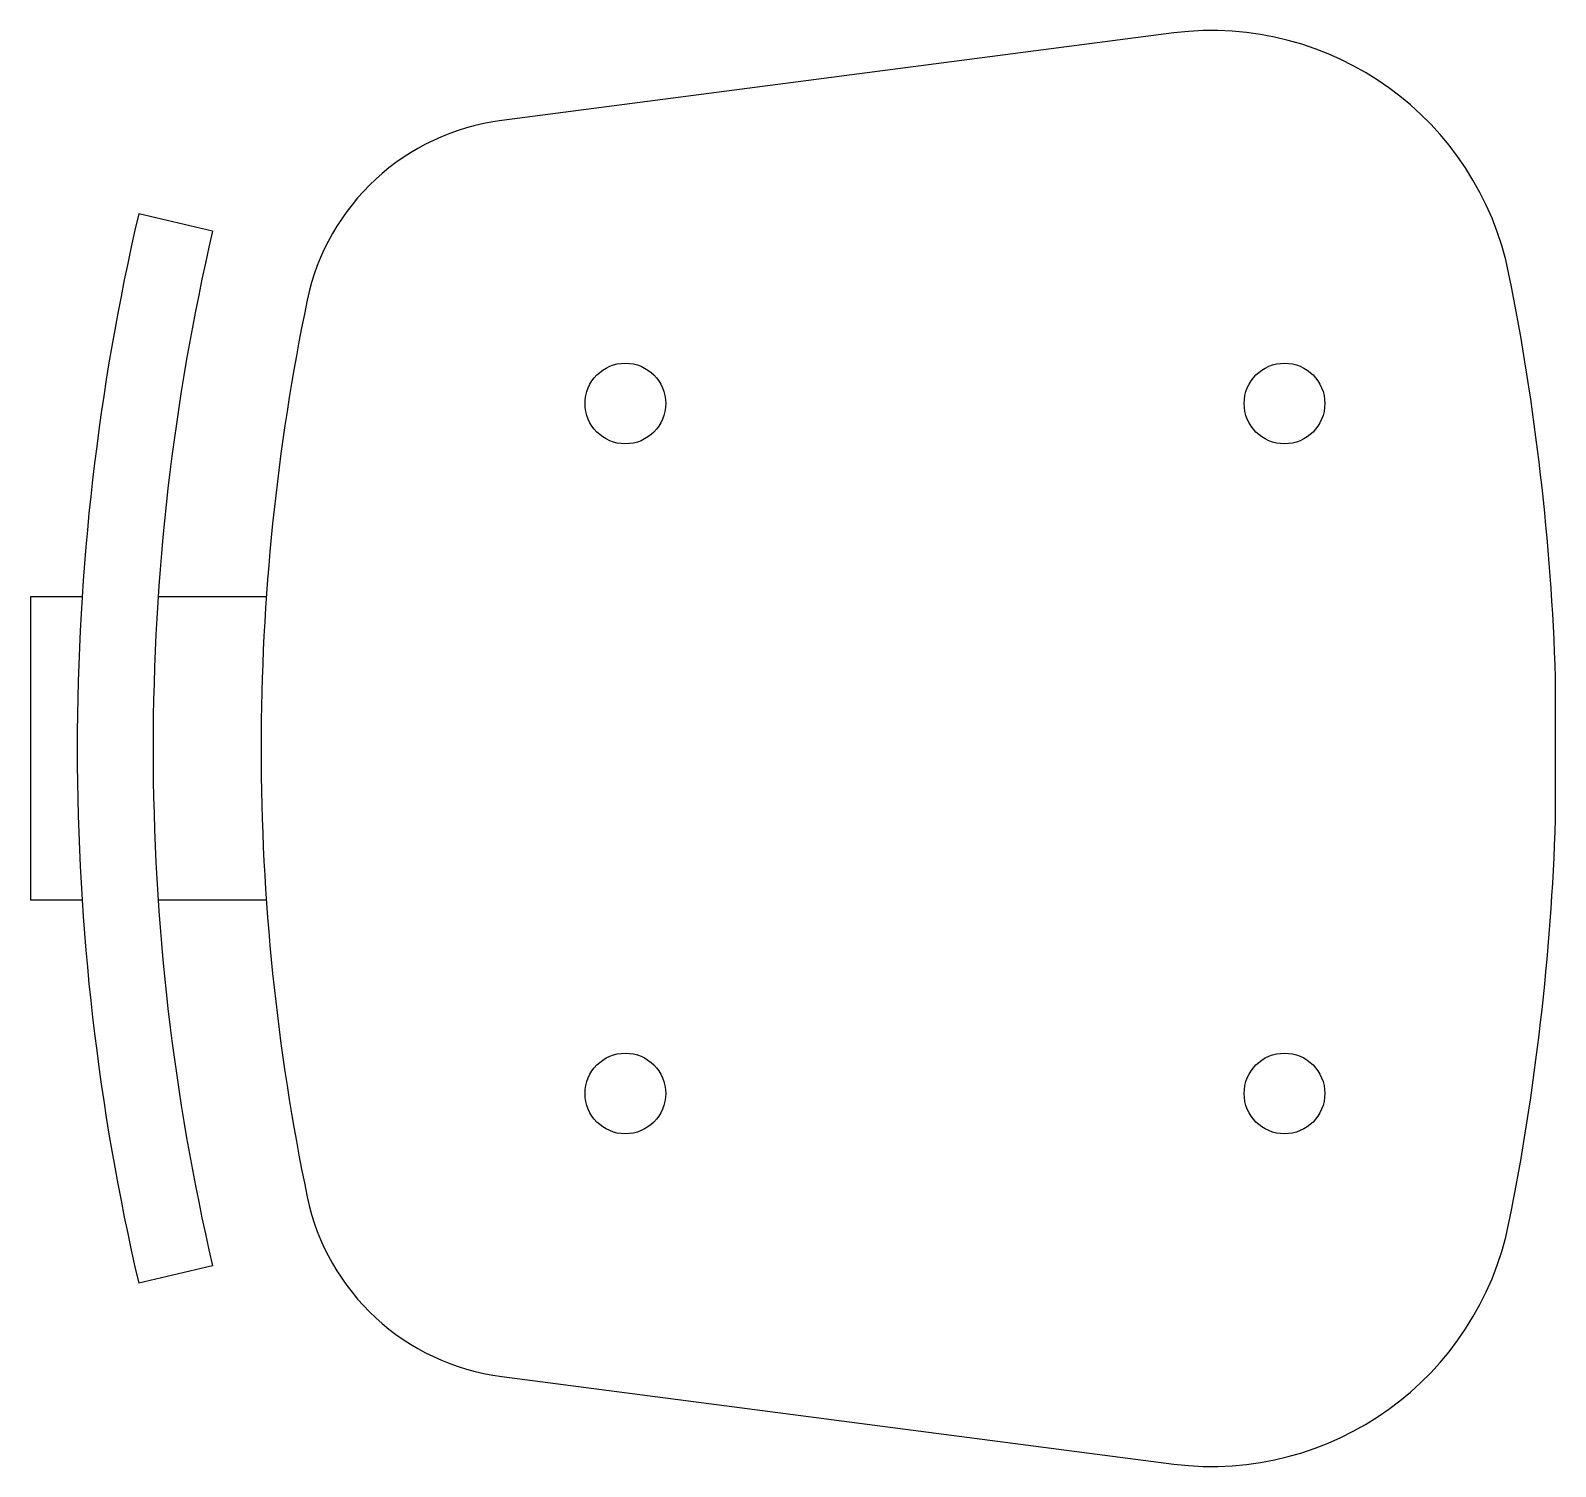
# Model space of a CAD drawing. Header units: millimetres. Extents: x -878.164 to -877.682, y 2736.796 to 2737.25.
import ezdxf

# ---------------------------------------------------------------- set-up
doc = ezdxf.new("R2010")
doc.units = ezdxf.units.MM
doc.header["$LTSCALE"] = 10
doc.layers.add('Móveis_cadeiras', color=2, linetype='Continuous')

msp = doc.modelspace()

# ---------------------------------------------------------------- linework, layer by layer
at = {"layer": 'Móveis_cadeiras'}
for p, q in [((-878.10687, 2737.18681), (-878.13024, 2737.19227)), ((-878.13024, 2737.19227), (-878.13024, 2737.19227)), ((-878.14816, 2737.07121), (-878.16448, 2737.07121)), ((-878.16448, 2737.07121), (-878.16448, 2736.97521)), ((-878.08989, 2737.07121), (-878.1241, 2737.07121)), ((-878.14816, 2736.97521), (-878.16448, 2736.97521)), ((-878.08989, 2736.97521), (-878.1241, 2736.97521)), ((-878.10687, 2736.8596), (-878.13024, 2736.85415)), ((-878.13024, 2736.85415), (-878.13024, 2736.85415))]:
    msp.add_line(p, q, dxfattribs=at)
msp.add_lwpolyline([(-877.80292, 2736.79693, 0.392623), (-877.6969, 2736.87325, 0.041849), (-877.68218, 2737.00073), (-877.68218, 2737.04568, 0.041849), (-877.6969, 2737.17317, 0.392623), (-877.80292, 2737.24949), (-878.0154, 2737.22173, 0.320703), (-878.07696, 2737.16495, 0.1029), (-878.07696, 2736.88147, 0.320703), (-878.0154, 2736.82469)], format="xyb", close=True, dxfattribs=at)
at = {"layer": 'Móveis_cadeiras', "color": 1}
for centre in [(-877.97633, 2737.13229), (-877.76789, 2737.13229), (-877.97633, 2736.91413), (-877.76789, 2736.91413)]:
    msp.add_circle(centre, 0.01276, dxfattribs=at)
at = {"layer": 'Móveis_cadeiras'}
for radius in [0.744, 0.72]:
    msp.add_arc((-877.40571, 2737.02321), radius, 166.86598, 193.13402, dxfattribs=at)

doc.saveas('drawing.dxf')
